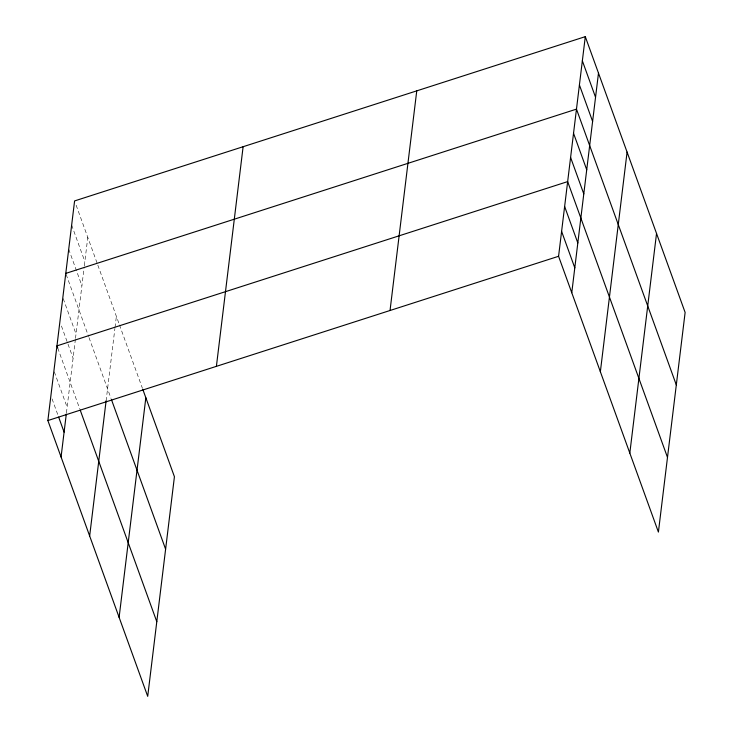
<?xml version="1.0" encoding="UTF-8"?>
<svg xmlns="http://www.w3.org/2000/svg" width="733" height="733" viewBox="0 0 733 733"><rect width="100%" height="100%" fill="white"/><g stroke="black" fill="none" stroke-linecap="round" stroke-linejoin="round"><path stroke-width="0.55" stroke-dasharray="3.67 2.75" d="M66.437 412.881L75.362 339.498M75.49 338.399L84.176 267.023M84.313 265.923L87.786 237.373M106.093 400.914L114.907 328.439M115.044 327.339L116.373 316.354M76.14 205.213L97.443 264.054M97.828 265.126L119.094 323.849M119.479 324.921L142.349 388.096M71.651 225.077L84.845 261.534M68.71 249.238L81.904 285.687M66.162 274.472L88.629 336.539M89.014 337.601L111.05 398.468M63.221 298.633L76.03 334.01M61.444 326.002L73.089 358.171M57.733 348.019L79.805 409.014M54.315 371.842L67.124 407.218M52.061 398.871L58.273 416.032"/><path stroke-width="1.1" d="M142.733 389.168L174.427 476.716L147.709 696.35L47.874 420.55L74.592 200.924L585.291 36.65L685.126 312.45L658.408 532.076L558.573 256.284L585.291 36.65M61.068 456.998L66.3 414.008M89.655 535.988L106.093 400.914M119.112 617.369L145.84 397.735M216.4 366.344L243.118 146.71M390.038 310.49L416.756 90.855M571.767 292.733L598.485 73.098M600.364 371.713L627.082 152.088M629.821 453.095L656.539 233.461M65.768 273.4L576.477 109.125L676.312 384.926M47.874 420.55L558.573 256.284M582.35 60.812L595.544 97.26M579.418 84.973L592.612 121.421M573.536 133.287L586.73 169.735M570.595 157.448L583.789 193.897M667.497 457.401L567.654 181.61L56.954 345.875L57.733 348.019M564.63 206.495L577.824 242.953M561.597 231.39L574.8 267.838M111.434 399.54L165.612 549.2M80.199 410.077L156.789 621.676M58.658 417.104L64.092 432.113"/></g></svg>
